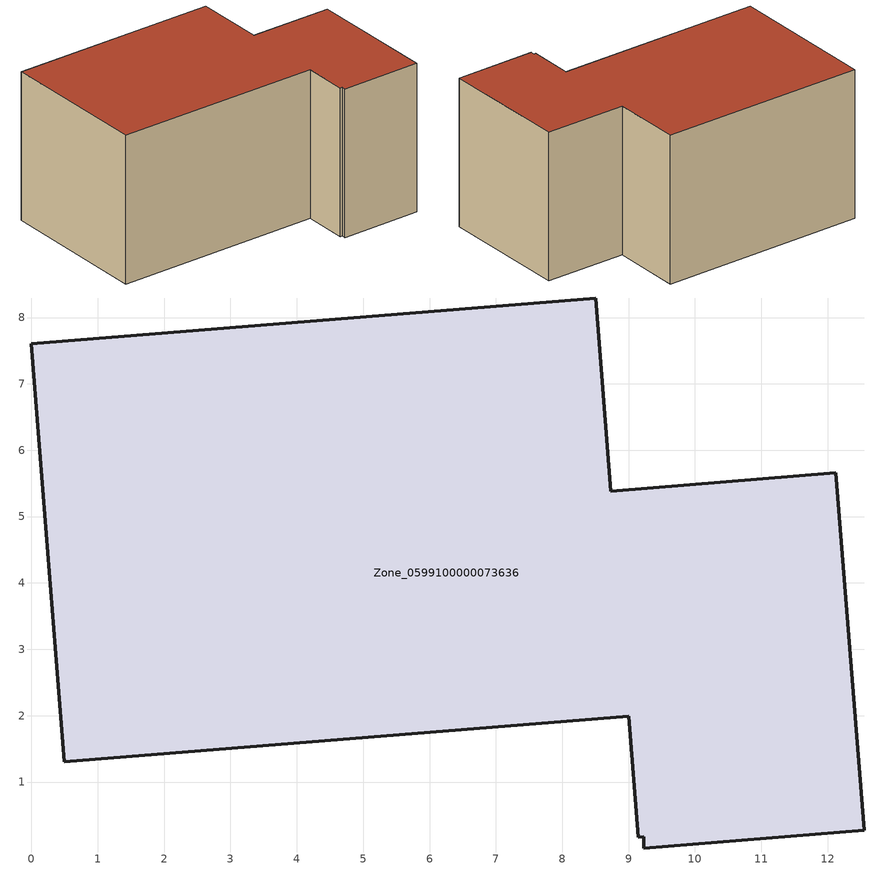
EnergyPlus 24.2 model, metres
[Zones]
Zone_0599100000073636
 floor ground (C_G): 9.22,0.17 9.15,0.17 9,1.99 0.49,1.3 0,7.6 8.5,8.29 8.73,5.38 12.12,5.66 12.55,0.28 9.23,0.01 z0
 wall outside (C_F): 8.5,8.29 0,7.6 0.49,1.3 9,1.99 9.15,0.17 9.22,0.17 9.23,0.01 12.55,0.28 12.12,5.66 8.73,5.38 8.5,8.29 z0:6.17
 roof outside (C_R): 9.15,0.17 9.22,0.17 9.23,0.01 12.55,0.28 12.12,5.66 8.73,5.38 8.5,8.29 0,7.6 0.49,1.3 9,1.99 z6.17
[BUILDING]
Pand.0599100000073636: North Axis=0; Terrain=City; Loads Convergence Tolerance Value=0.04; Temperature Convergence Tolerance Value=0.4; Solar Distribution=FullExterior; Maximum Number of Warmup Days=25; Minimum Number of Warmup Days=1
[Site:Location]
Rotterdam.The.Hague.AP_ZH_NLD Design_Conditions: Latitude=51.96; Longitude=4.45; Time Zone=1; Elevation=-4.5
[SITE:GROUNDTEMPERATURE:BUILDINGSURFACE]
18, 18, 18, 18, 18, 18, 18, 18, 18, 18, 18, 18
[MATERIAL] Thermal Absorptance=0.9; Solar Absorptance=0.7; Visible Absorptance=0.7
Name | Roughness | Thickness | Conductivity | Density | Specific Heat
G.TC.1946-1964 | MediumSmooth | 0.15 | 1 | 540 | 1210
F.TC.1946-1964 | Rough | 0.3 | 0.857143 | 1920 | 840
R.TC.1946-1964 | MediumRough | 0.2 | 0.235294 | 1500 | 1000
[CONSTRUCTION]
C_G: G.TC.1946-1964
C_F: F.TC.1946-1964
C_R: R.TC.1946-1964
[ZONE]
Zone_0599100000073636: Type=1; Multiplier=1; Ceiling Height=Autocalculate; Volume=Autocalculate; Floor Area=autocalculate; Part of Total Floor Area=Yes
[ZONEINFILTRATION:DESIGNFLOWRATE]
Infil_Zone_0599100000073636: Zone or ZoneList or Space or SpaceList=Zone_0599100000073636; Schedule=AlwaysOn; Design Flow Rate Calculation Method=Flow/Area; Flow Rate per Floor Area=0.003; Constant Term Coefficient=1; Temperature Term Coefficient=0; Velocity Term Coefficient=0; Velocity Squared Term Coefficient=0
[HVACTEMPLATE:ZONE:IDEALLOADSAIRSYSTEM]
Zone_0599100000073636: Maximum Heating Supply Air Temperature=50; Minimum Cooling Supply Air Temperature=13; Maximum Heating Supply Air Humidity Ratio=0.0156; Minimum Cooling Supply Air Humidity Ratio=0.0077; Heating Limit=NoLimit; Cooling Limit=NoLimit; Dehumidification Control Type=ConstantSensibleHeatRatio; Cooling Sensible Heat Ratio=0.7; Dehumidification Setpoint=60; Humidification Control Type=None; Humidification Setpoint=30; Outdoor Air Method=None; Outdoor Air Flow Rate per Person=0.00944; Outdoor Air Flow Rate per Zone Floor Area=0; Outdoor Air Flow Rate per Zone=0; Demand Controlled Ventilation Type=None; Outdoor Air Economizer Type=NoEconomizer; Heat Recovery Type=None; Sensible Heat Recovery Effectiveness=0.7; Latent Heat Recovery Effectiveness=0.65
[ZONECONTROL:THERMOSTAT]
ThermostatControl_Zone_0599100000073636: Zone or ZoneList=Zone_0599100000073636; Control Type Schedule=DualSetpointControlType; Control 1=Thermostat_Zone_0599100000073636; Temperature Difference Between Cutout And Setpoint=0
[THERMOSTATSETPOINT:DUALSETPOINT]
Thermostat_Zone_0599100000073636: Heating Setpoint Temperature Schedule=HeatingSetpoint_Zone_0599100000073636; Cooling Setpoint Temperature Schedule=CoolingSetpoint_Zone_0599100000073636
[SCHEDULE:COMPACT]
HeatingSetpoint_Zone_0599100000073636: Through: 12/31, For: AllDays, Until: 24:00, 21
CoolingSetpoint_Zone_0599100000073636: Through: 12/31, For: AllDays, Until: 24:00, 24
DualSetpointControlType: Through: 12/31, For: AllDays, Until: 24:00, 4
AlwaysOn: Through: 12/31, For: AllDays, Until: 24:00, 1
